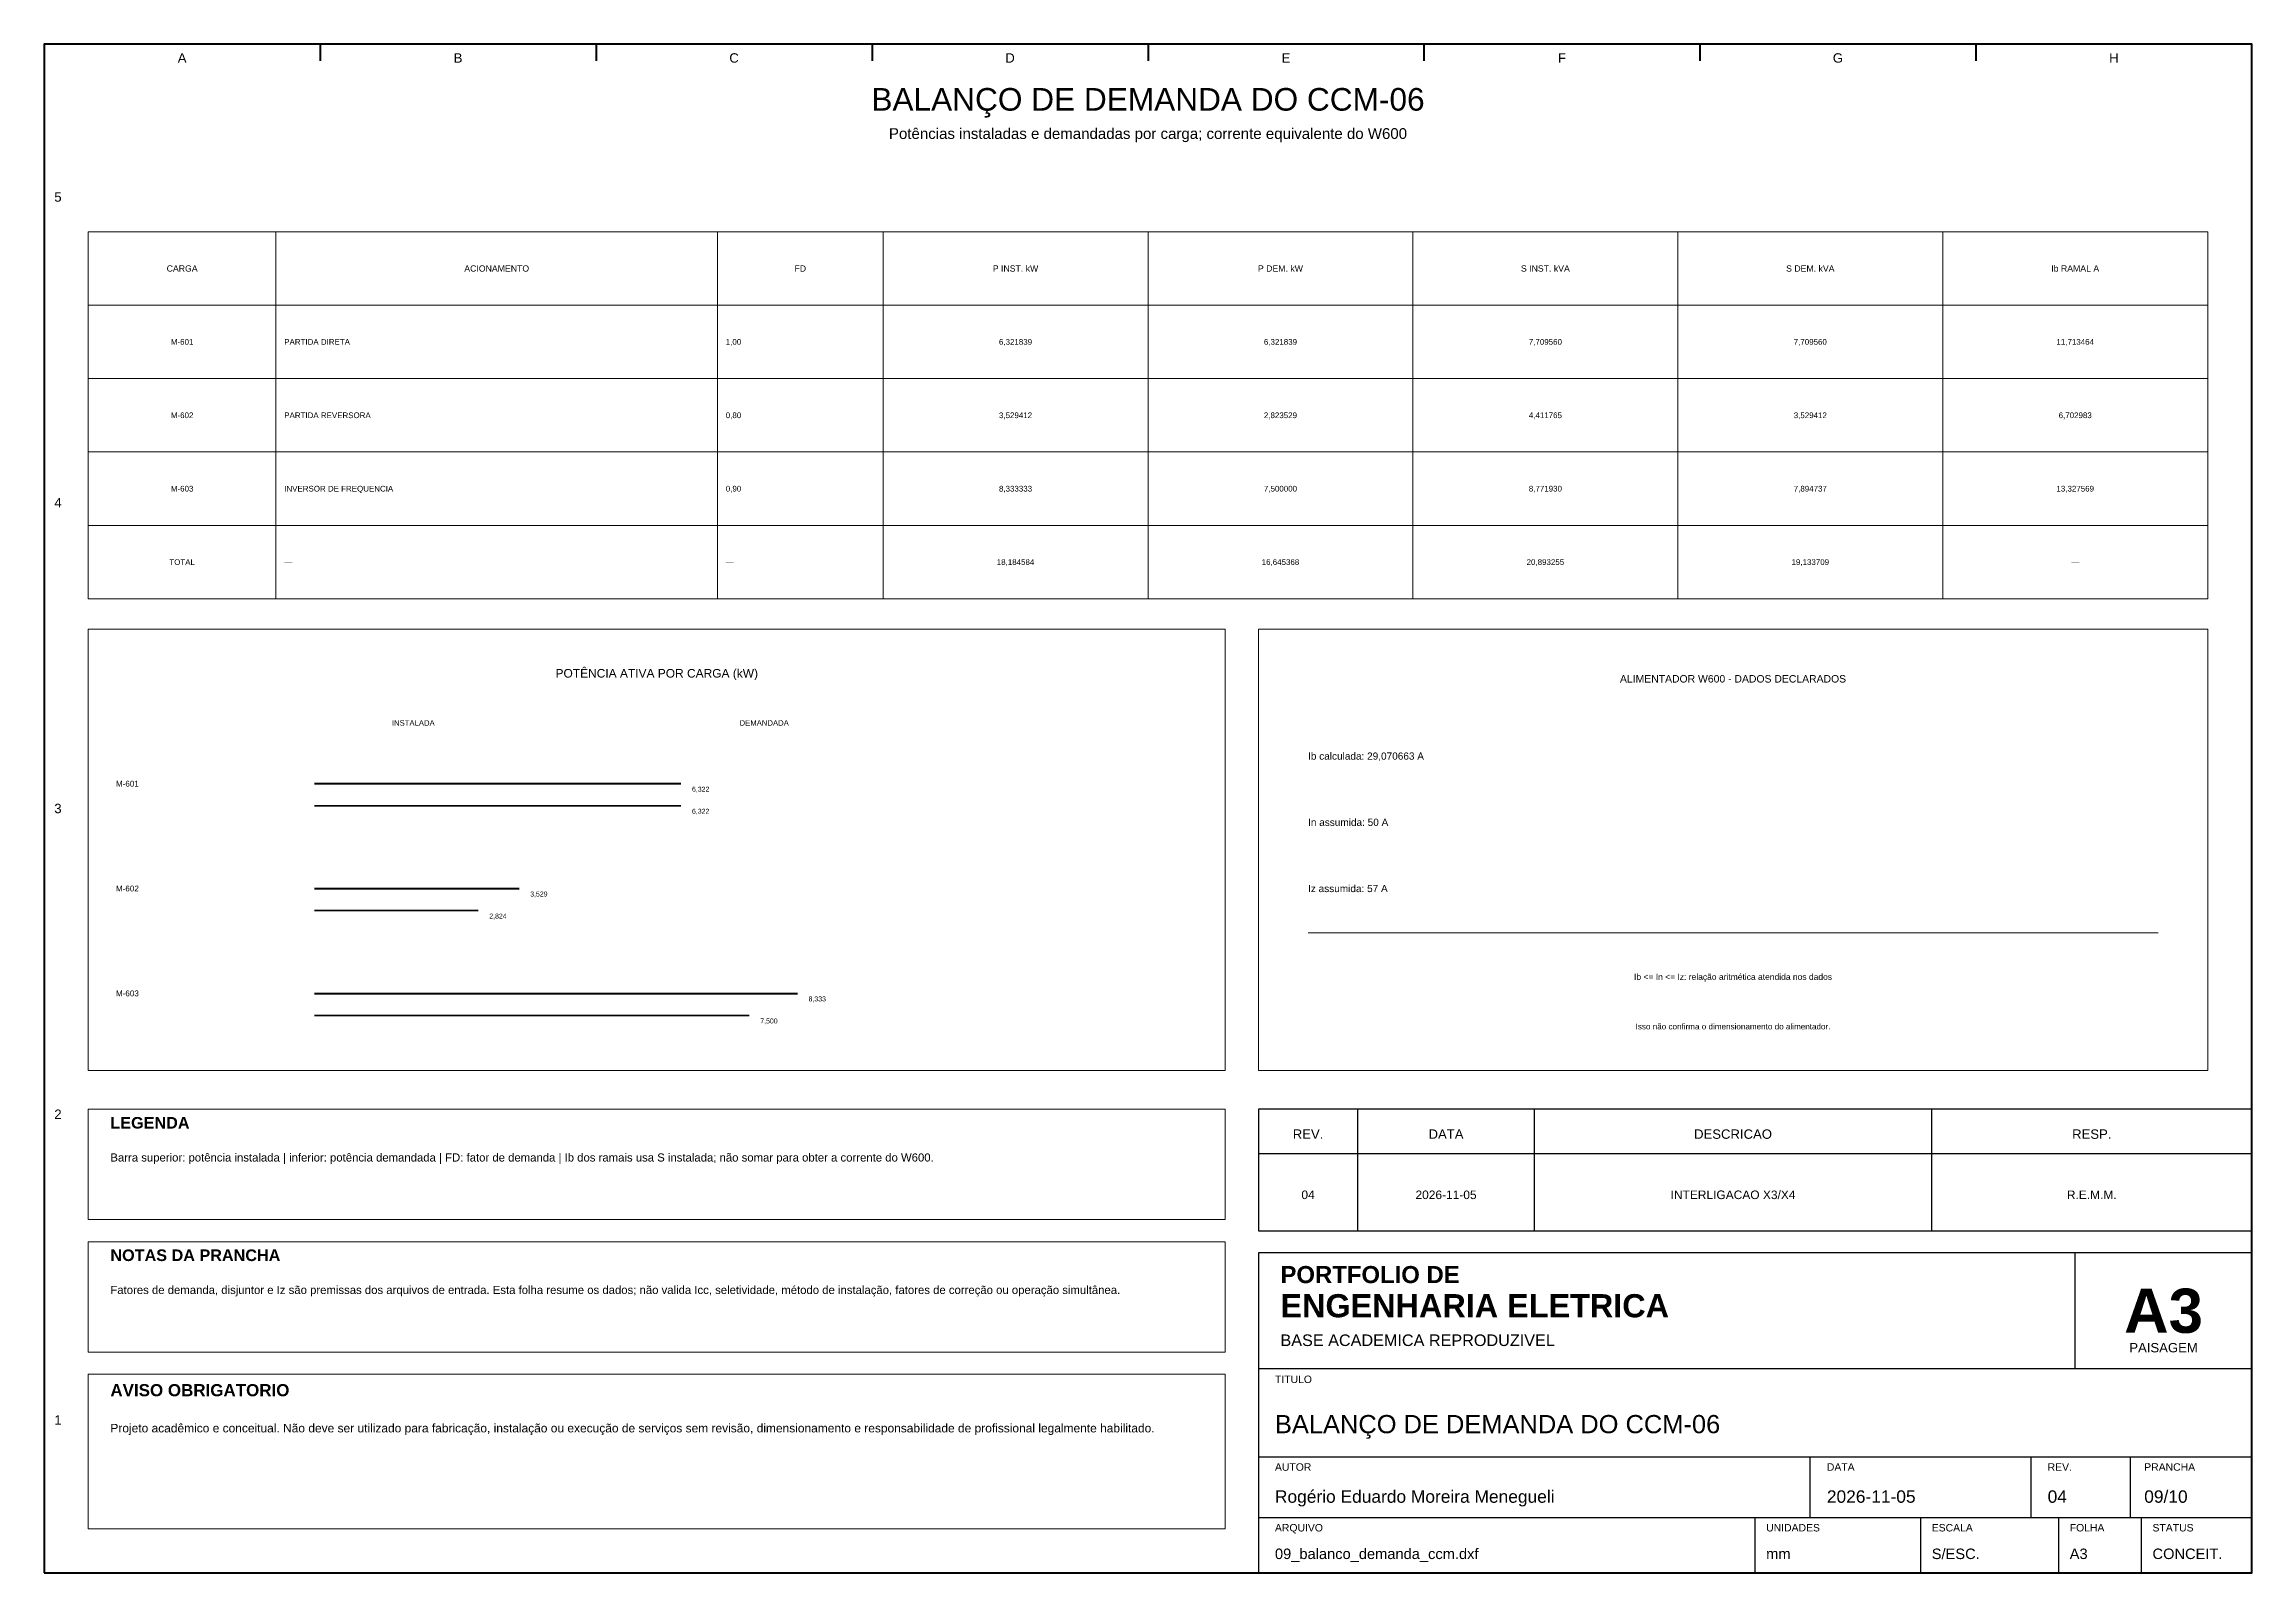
# Model space of a CAD drawing. Header units: millimetres. Extents: x 10 to 410, y 10 to 287.
import ezdxf
from ezdxf.enums import TextEntityAlignment as Align

# ---------------------------------------------------------------- set-up
doc = ezdxf.new("R2010")
doc.units = ezdxf.units.MM
for name, color, linetype, lineweight in [('00_MOLDURA', 7, 'CONTINUOUS', 50), ('01_CARIMBO', 7, 'CONTINUOUS', 25), ('02_TEXTO', 7, 'CONTINUOUS', 18), ('05_POTENCIA', 12, 'CONTINUOUS', 50), ('08_CABOS', 124, 'CONTINUOUS', 35), ('12_LEGENDA', 7, 'CONTINUOUS', 18), ('13_NOTAS', 7, 'CONTINUOUS', 18)]:
    doc.layers.add(name, color=color, linetype=linetype, lineweight=lineweight)
doc.styles.add('PORTFOLIO_TEXTO', font='arial.ttf')
doc.styles.add('PORTFOLIO_TITULO', font='arialbd.ttf', dxfattribs={"width": 0.92})

# ---------------------------------------------------------------- blocks, each defined once
blk = doc.blocks.new('CARIMBO_A3')
at = {"layer": '01_CARIMBO'}
for p, q in [((148, 37), (148, 58)), ((0, 37), (180, 37)), ((0, 21), (180, 21)), ((100, 10), (100, 21)), ((140, 10), (140, 21)), ((158, 10), (158, 21)), ((0, 10), (180, 10)), ((90, 0), (90, 10)), ((120, 0), (120, 10)), ((145, 0), (145, 10)), ((160, 0), (160, 10))]:
    blk.add_line(p, q, dxfattribs=at)
blk.add_lwpolyline([(0, 0), (180, 0), (180, 58), (0, 58)], close=True, dxfattribs=at)
at = {"layer": '01_CARIMBO', "style": 'PORTFOLIO_TEXTO'}
for s, p in [('TITULO', (3, 34.4)), ('AUTOR', (3, 18.5)), ('DATA', (103, 18.5)), ('REV.', (143, 18.5)), ('PRANCHA', (160.5, 18.5)), ('ARQUIVO', (3, 7.5)), ('UNIDADES', (92, 7.5)), ('ESCALA', (122, 7.5)), ('FOLHA', (147, 7.5)), ('STATUS', (162, 7.5))]:
    blk.add_text(s, height=1.35, dxfattribs=at).set_placement(p)
at = {"layer": '02_TEXTO'}
for s, height, style, p in [('PORTFOLIO DE', 3.1, 'PORTFOLIO_TITULO', (4, 52.5)), ('ENGENHARIA ELETRICA', 4.2, 'PORTFOLIO_TITULO', (4, 46.3)), ('BASE ACADEMICA REPRODUZIVEL', 2.1, 'PORTFOLIO_TEXTO', (4, 41.1))]:
    blk.add_text(s, height=height, dxfattribs=dict(at, style=style)).set_placement(p)
for s, height, style, p in [('A3', 8, 'PORTFOLIO_TITULO', (164, 47.5)), ('PAISAGEM', 1.7, 'PORTFOLIO_TEXTO', (164, 40.8))]:
    blk.add_text(s, height=height, dxfattribs=dict(at, style=style)).set_placement(p, align=Align.MIDDLE_CENTER)
at = {"layer": '02_TEXTO', "style": 'PORTFOLIO_TEXTO'}
for tag, p, height in [('TITULO', (3, 25.3), 3.3), ('AUTOR', (3, 12.7), 2.25), ('DATA', (103, 12.7), 2.25), ('REVISAO', (143, 12.7), 2.25), ('PRANCHA', (160.5, 12.7), 2.25), ('ARQUIVO', (3, 2.5), 1.9), ('UNIDADES', (92, 2.5), 1.9), ('ESCALA', (122, 2.5), 1.9), ('FOLHA', (147, 2.5), 1.9), ('STATUS', (162, 2.5), 1.9)]:
    blk.add_attdef(tag, p, '', height=height, dxfattribs=at)

msp = doc.modelspace()

# ---------------------------------------------------------------- linework, layer by layer
at = {"layer": '00_MOLDURA'}
for p, q in [((60, 287), (60, 284)), ((110, 287), (110, 284)), ((160, 287), (160, 284)), ((210, 287), (210, 284)), ((260, 287), (260, 284)), ((310, 287), (310, 284)), ((360, 287), (360, 284))]:
    msp.add_line(p, q, dxfattribs=at)
msp.add_lwpolyline([(10, 10), (410, 10), (410, 287), (10, 287)], close=True, dxfattribs=at)
at = {"layer": '01_CARIMBO'}
for p, q in [((248, 72), (248, 94)), ((280, 72), (280, 94)), ((352, 72), (352, 94)), ((230, 86), (410, 86))]:
    msp.add_line(p, q, dxfattribs=at)
msp.add_lwpolyline([(230, 72), (410, 72), (410, 94), (230, 94)], close=True, dxfattribs=at)
at = {"layer": '05_POTENCIA'}
for p, q in [((59, 153), (125.38, 153)), ((59, 134), (96.06, 134)), ((59, 115), (146.5, 115))]:
    msp.add_line(p, q, dxfattribs=at)
at = {"layer": '08_CABOS'}
for p, q in [((59, 149), (125.38, 149)), ((59, 130), (88.65, 130)), ((59, 111), (137.75, 111))]:
    msp.add_line(p, q, dxfattribs=at)
at = {"layer": '12_LEGENDA'}
for p, q in [((52, 186.5), (52, 253)), ((132, 186.5), (132, 253)), ((162, 186.5), (162, 253)), ((210, 186.5), (210, 253)), ((258, 186.5), (258, 253)), ((306, 186.5), (306, 253)), ((354, 186.5), (354, 253)), ((18, 239.7), (402, 239.7)), ((18, 226.4), (402, 226.4)), ((18, 213.1), (402, 213.1)), ((18, 199.8), (402, 199.8)), ((239, 126), (393, 126))]:
    msp.add_line(p, q, dxfattribs=at)
for points in [[(18, 186.5), (402, 186.5), (402, 253), (18, 253)], [(18, 101), (224, 101), (224, 181), (18, 181)], [(230, 101), (402, 101), (402, 181), (230, 181)], [(18, 74), (224, 74), (224, 94), (18, 94)]]:
    msp.add_lwpolyline(points, close=True, dxfattribs=at)
at = {"layer": '13_NOTAS'}
for points in [[(18, 50), (224, 50), (224, 70), (18, 70)], [(18, 18), (224, 18), (224, 46), (18, 46)]]:
    msp.add_lwpolyline(points, close=True, dxfattribs=at)

# ---------------------------------------------------------------- block references
at = {"layer": '01_CARIMBO'}
msp.add_blockref('CARIMBO_A3', (230, 10), dxfattribs=at).add_auto_attribs({'TITULO': 'BALANÇO DE DEMANDA DO CCM-06', 'AUTOR': 'Rogério Eduardo Moreira Menegueli', 'DATA': '2026-11-05', 'REVISAO': '04', 'PRANCHA': '09/10', 'ARQUIVO': '09_balanco_demanda_ccm.dxf', 'UNIDADES': 'mm', 'ESCALA': 'S/ESC.', 'FOLHA': 'A3', 'STATUS': 'CONCEIT.'})

# ---------------------------------------------------------------- texts
at = {"layer": '00_MOLDURA', "style": 'PORTFOLIO_TEXTO'}
for s, p in [('A', (35, 284.5)), ('B', (85, 284.5)), ('C', (135, 284.5)), ('D', (185, 284.5)), ('E', (235, 284.5)), ('F', (285, 284.5)), ('G', (335, 284.5)), ('H', (385, 284.5)), ('5', (12.5, 259.3)), ('4', (12.5, 203.9)), ('3', (12.5, 148.5)), ('2', (12.5, 93.1)), ('1', (12.5, 37.7))]:
    msp.add_text(s, height=1.7, dxfattribs=at).set_placement(p, align=Align.MIDDLE_CENTER)
at = {"layer": '01_CARIMBO', "style": 'PORTFOLIO_TEXTO'}
for s, p in [('REV.', (239, 89.5)), ('DATA', (264, 89.5)), ('DESCRICAO', (316, 89.5)), ('RESP.', (381, 89.5))]:
    msp.add_text(s, height=1.7, dxfattribs=at).set_placement(p, align=Align.MIDDLE_CENTER)
at = {"layer": '02_TEXTO', "style": 'PORTFOLIO_TEXTO'}
for s, height, p in [('BALANÇO DE DEMANDA DO CCM-06', 4.1, (210, 277)), ('Potências instaladas e demandadas por carga; corrente equivalente do W600', 1.95, (210, 270.8)), ('Ib <= In <= Iz: relação aritmética atendida nos dados', 1.1, (316, 118)), ('04', 1.55, (239, 78.5)), ('2026-11-05', 1.55, (264, 78.5)), ('INTERLIGACAO X3/X4', 1.55, (316, 78.5)), ('R.E.M.M.', 1.55, (381, 78.5))]:
    msp.add_text(s, height=height, dxfattribs=at).set_placement(p, align=Align.MIDDLE_CENTER)
for s, height, p in [('PARTIDA DIRETA', 1.03, (53.5, 233.05)), ('1,00', 1.03, (133.5, 233.05)), ('PARTIDA REVERSORA', 1.03, (53.5, 219.75)), ('0,80', 1.03, (133.5, 219.75)), ('INVERSOR DE FREQUENCIA', 1.03, (53.5, 206.45)), ('0,90', 1.03, (133.5, 206.45)), ('—', 1.03, (53.5, 193.15)), ('—', 1.03, (133.5, 193.15)), ('M-601', 1.05, (23, 153)), ('M-602', 1.05, (23, 134)), ('M-603', 1.05, (23, 115))]:
    msp.add_text(s, height=height, dxfattribs=at).set_placement(p, align=Align.MIDDLE_LEFT)
at = {"layer": '05_POTENCIA', "style": 'PORTFOLIO_TEXTO'}
for s, height, p in [('INSTALADA', 1, (73, 164)), ('Ib calculada: 29,070663 A', 1.3, (239, 158)), ('6,322', 0.9, (127.38, 152)), ('In assumida: 50 A', 1.3, (239, 146)), ('3,529', 0.9, (98.06, 133)), ('Iz assumida: 57 A', 1.3, (239, 134)), ('8,333', 0.9, (148.5, 114))]:
    msp.add_text(s, height=height, dxfattribs=at).set_placement(p, align=Align.MIDDLE_LEFT)
at = {"layer": '08_CABOS', "style": 'PORTFOLIO_TEXTO'}
for s, height, p in [('DEMANDADA', 1, (136, 164)), ('6,322', 0.9, (127.38, 148)), ('2,824', 0.9, (90.65, 129)), ('7,500', 0.9, (139.75, 110))]:
    msp.add_text(s, height=height, dxfattribs=at).set_placement(p, align=Align.MIDDLE_LEFT)
at = {"layer": '12_LEGENDA', "style": 'PORTFOLIO_TEXTO'}
for s, height, p in [('CARGA', 1.13, (35, 246.35)), ('ACIONAMENTO', 1.13, (92, 246.35)), ('FD', 1.13, (147, 246.35)), ('P INST. kW', 1.13, (186, 246.35)), ('P DEM. kW', 1.13, (234, 246.35)), ('S INST. kVA', 1.13, (282, 246.35)), ('S DEM. kVA', 1.13, (330, 246.35)), ('Ib RAMAL A', 1.13, (378, 246.35)), ('M-601', 1.03, (35, 233.05)), ('6,321839', 1.03, (186, 233.05)), ('6,321839', 1.03, (234, 233.05)), ('7,709560', 1.03, (282, 233.05)), ('7,709560', 1.03, (330, 233.05)), ('11,713464', 1.03, (378, 233.05)), ('M-602', 1.03, (35, 219.75)), ('3,529412', 1.03, (186, 219.75)), ('2,823529', 1.03, (234, 219.75)), ('4,411765', 1.03, (282, 219.75)), ('3,529412', 1.03, (330, 219.75)), ('6,702983', 1.03, (378, 219.75)), ('M-603', 1.03, (35, 206.45)), ('8,333333', 1.03, (186, 206.45)), ('7,500000', 1.03, (234, 206.45)), ('8,771930', 1.03, (282, 206.45)), ('7,894737', 1.03, (330, 206.45)), ('13,327569', 1.03, (378, 206.45)), ('TOTAL', 1.03, (35, 193.15)), ('18,184584', 1.03, (186, 193.15)), ('16,645368', 1.03, (234, 193.15)), ('20,893255', 1.03, (282, 193.15)), ('19,133709', 1.03, (330, 193.15)), ('—', 1.03, (378, 193.15)), ('POTÊNCIA ATIVA POR CARGA (kW)', 1.55, (121, 173)), ('ALIMENTADOR W600 - DADOS DECLARADOS', 1.35, (316, 172))]:
    msp.add_text(s, height=height, dxfattribs=at).set_placement(p, align=Align.MIDDLE_CENTER)
at = {"layer": '12_LEGENDA', "style": 'PORTFOLIO_TITULO'}
msp.add_text('LEGENDA', height=2.1, dxfattribs=at).set_placement((22, 90.5))
at = {"layer": '12_LEGENDA', "insert": (22, 86), "char_height": 1.47, "width": 198, "attachment_point": 1, "line_spacing_factor": 1.18, "style": 'PORTFOLIO_TEXTO'}
msp.add_mtext('Barra superior: potência instalada | inferior: potência demandada | FD: fator de demanda | Ib dos ramais usa S instalada; não somar para obter a corrente do W600.', dxfattribs=at)
at = {"layer": '13_NOTAS', "style": 'PORTFOLIO_TEXTO'}
msp.add_text('Isso não confirma o dimensionamento do alimentador.', height=1.05, dxfattribs=at).set_placement((316, 109), align=Align.MIDDLE_CENTER)
at = {"layer": '13_NOTAS', "style": 'PORTFOLIO_TITULO'}
for s, height, p in [('NOTAS DA PRANCHA', 2.1, (22, 66.5)), ('AVISO OBRIGATORIO', 2.2, (22, 42))]:
    msp.add_text(s, height=height, dxfattribs=at).set_placement(p)
at = {"layer": '13_NOTAS', "width": 198, "attachment_point": 1, "line_spacing_factor": 1.18, "style": 'PORTFOLIO_TEXTO'}
for s, insert, char_height in [('Fatores de demanda, disjuntor e Iz são premissas dos arquivos de entrada. Esta folha resume os dados; não valida Icc, seletividade, método de instalação, fatores de correção ou operação simultânea.', (22, 62), 1.47), ('Projeto acadêmico e conceitual. Não deve ser utilizado para fabricação, instalação ou execução de serviços sem revisão, dimensionamento e responsabilidade de profissional legalmente habilitado.', (22, 37), 1.55)]:
    msp.add_mtext(s, dxfattribs=dict(at, insert=insert, char_height=char_height))

doc.saveas('drawing.dxf')
